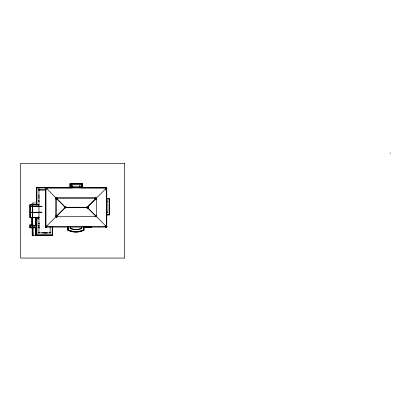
<?xml version="1.0" encoding="UTF-8"?>
<svg xmlns="http://www.w3.org/2000/svg" width="411" height="411" viewBox="0 0 411 411"><rect width="100%" height="100%" fill="white"/><g stroke="black" fill="none" stroke-linecap="round" stroke-linejoin="round"><path stroke-width="0.62" d="M106.079 226.872L106.696 226.245M96.385 215.749L95.609 216.438M46.366 187.514L45.544 188.336L46.422 187.57M45.749 188.361L46.351 187.678M45.739 188.459L46.489 187.709M45.816 188.536L46.535 187.755M46.438 187.981L46.011 188.408L45.58 188.12M46.166 188.418L46.448 188.135M46.166 188.495L46.525 188.135M46.268 188.521L46.407 188.017M46.119 188.983L47.013 188.089M39.276 212.713L39.328 212.014M56.564 197.717L55.675 198.605L56.435 199.371L57.324 198.482L56.502 197.727L55.68 198.549L56.122 198.986M55.793 198.657L56.61 197.835M55.773 198.708L56.661 197.819M55.999 198.683L56.641 198.045M55.988 198.78L56.739 198.035M56.066 198.857L56.764 198.097M56.256 198.729L56.687 198.302M56.41 198.744L56.816 198.575M56.276 198.965L55.845 198.636M56.769 198.462L56.415 198.816L56.024 198.564M56.918 198.323L56.59 197.886M56.518 198.847L56.8 198.559M56.369 199.304L57.257 198.415M45.246 226.661L46.001 225.834L46.89 226.728L46.135 227.483L45.236 226.6M45.405 226.569L45.842 226.245M55.567 216.412L56.322 215.585L57.211 216.479L56.389 217.229M45.416 226.667L45.888 226.194L45.893 188.5M55.732 216.325L56.163 215.996L55.711 216.515M45.39 226.764L45.78 226.451M45.708 226.589L46.017 226.353M55.911 216.392L56.24 216.135M45.955 226.487L46.217 226.867L45.821 226.476M56.276 216.243L56.687 216.397M45.837 226.887L46.119 226.605M46.217 226.507L56.06 216.664M56.43 216.222L65.38 207.35L45.775 187.745L45.775 226.954L45.508 226.615M56.163 216.638L56.441 216.361M56.502 216.299L65.38 207.421L87.163 207.421M46.083 227.139L46.345 226.81M56.456 216.772L56.692 216.463M45.96 227.334L46.284 227.016M56.328 217.003L56.6 216.7L56.143 216.227M46.058 227.309L46.53 226.836L106.644 226.836L106.644 187.863L45.893 187.863M56.281 217.085L56.857 216.587L56.477 217.07M46.068 227.478L46.505 227.042M95.229 198.456L95.635 197.979L96.451 198.801L95.979 199.201M95.167 198.626L95.645 198.148M105.868 187.894L105.54 188.325L106.064 187.878M95.424 198.513L95.737 198.123M106.017 187.961L105.745 188.264L106.202 188.736M105.653 188.5L105.889 188.192M87.605 206.903L106.762 187.745L106.762 226.954L46.417 226.954M87.677 206.903L96.554 198.03L55.983 198.03L55.983 216.664M106.069 188.721L105.658 188.567M95.922 199.011L96.308 198.693M106.105 188.829L106.434 188.572M95.809 199.263L96.282 198.79M106.634 188.444L106.13 189.019L106.613 188.639M95.116 216.119L96.004 215.225M95.861 215.688L95.701 216.099L95.963 215.79M95.419 216.248L95.784 216.643M95.604 216.073L95.958 215.713L96.231 215.914M96.097 215.57L96.528 215.893M95.604 216.356L96.308 215.672M95.593 216.453L96.338 215.703M95.706 216.638L96.6 215.826M95.778 216.53L96.436 215.945M96.493 216.037L95.948 216.633L95.593 216.135M95.809 216.813L96.703 215.924M105.36 226.44L106.254 225.552M105.704 226.533L106.12 227.129L106.947 226.245L106.187 225.485L105.293 226.374L106.053 227.129M106.208 226.04L105.848 226.394L106.048 226.667M105.904 226.661L106.557 225.999M105.843 226.774L106.588 226.029L105.884 226.821M105.961 227.036L106.85 226.148M106.768 226.384L106.172 226.929L105.653 226.482M390.06 153.313L390.45 152.923M70.348 226.615L70.348 228.475C71.848 227.74 68.539 227.992 70.671 228.567A15.371 15.371 0 0 0 81.219 228.567L81.542 228.439L81.542 226.6M84.06 230.139L82.087 230.936A17.899 17.899 0 0 1 70.795 231.265L67.825 230.278L67.825 226.656M80.381 228.845L81.198 228.573M79.909 228.973L78.64 229.261M79.945 228.963L80.345 228.855M77.751 229.395L78.604 229.271M76.857 229.477L77.715 229.4M76.41 229.487L76.821 229.477M75.963 229.502L76.374 229.487M82.519 183.702L70.019 183.702L70.019 187.431L36.42 187.411L36.42 204.93M71.062 183.979L81.45 183.979L81.45 188.058M104.923 187.411L82.519 187.431L82.539 183.681L69.998 183.681L69.998 187.411M36.42 187.709L70.296 187.709L70.296 183.979M104.625 187.709L82.241 187.709L82.241 183.979M45.775 187.745L106.762 187.745M36.903 187.899L70.487 187.899L70.487 184.164M104.44 187.899L82.051 187.899L82.051 184.164M39.518 189.877L45.852 189.877M38.958 189.949L45.924 189.949M38.958 194.799L38.958 198.379M56.06 216.741L56.06 197.953L96.477 197.953L96.477 216.741M106.577 198.626L109.588 198.605L109.588 214.876L106.588 214.876L109.573 214.855M106.665 199.094L109.105 199.094L109.105 214.388L106.665 214.388M36.487 203.008L32.171 203.008L32.171 204.904M38.958 204.663L29.931 204.663L29.931 217.727L38.958 217.727M38.958 204.755L30.049 204.755L30.049 217.635L38.958 217.635M30.09 204.791L38.958 204.791M38.958 204.884L30.209 204.884L30.209 217.506L38.958 217.506M30.09 206.194L41.932 206.384M30.09 206.276L41.932 206.276M30.09 206.384L41.932 206.301M56.06 197.953L65.38 207.272L87.163 207.272M65.303 207.35L87.163 207.35M64.28 207.951L65.488 207.951L65.488 206.748L64.28 206.748L64.28 207.951L65.462 207.925L65.462 206.769M86.896 207.951L88.098 207.951L88.098 206.748L86.896 206.748L86.896 207.951L88.072 207.925L88.072 206.769M30.09 212.246L41.932 212.246L30.09 212.43M30.09 212.323L41.932 212.353M106.377 214.578L109.29 214.578L109.29 198.903M56.703 216.741L96.554 216.664L87.677 207.791M30.09 217.599L38.958 217.599M32.274 217.907L32.854 217.907M38.269 217.876L38.85 217.907M31.734 224.452L29.931 224.452L29.931 227.817L36.764 227.817M32.274 225.624L32.854 225.624M29.931 225.742L36.779 225.742M30.173 225.86L36.779 225.901M36.779 226.019L30.173 226.019L30.173 225.742L30.209 227.817M32.274 226.338L32.854 226.338M83.895 226.702L91.288 226.702M83.839 227.262L91.848 227.262M30.09 227.54L36.764 227.54M30.09 227.658L36.764 227.699M32.171 228.141L32.962 228.141M81.219 228.439L81.542 228.439M81.219 228.567C83.084 228.768 80.761 226.78 81.167 228.521M52.202 230.247L52.685 230.247M32.767 233.104L33.024 233.104L32.767 233.551M52.387 235.097L36.718 235.097L36.718 218.955M33.389 235.231L32.171 235.231L32.171 227.648M32.849 235.369L52.685 235.395L52.67 226.584M75.516 229.487L75.927 229.502M75.064 229.477L75.475 229.487M74.17 229.4L75.028 229.477M74.134 229.395L71.976 228.973M71.54 228.855L71.94 228.963M70.348 228.459L71.504 228.845M105.894 187.724L106.788 188.613M105.848 187.842L106.665 188.659M105.797 187.822L106.608 188.721M105.766 188.027L106.48 188.741M105.719 188.038L106.47 188.788M105.678 188.084L106.428 188.829L106.053 188.459M105.761 188.464L106.048 188.747M105.689 188.464L106.043 188.819M105.201 188.418L106.089 189.312M95.475 198.071L96.364 198.96M95.537 198.148L96.287 198.965M95.321 198.364L96.102 199.078M95.45 198.554L95.876 198.986M95.439 198.708L95.722 198.996M95.362 198.713L95.722 199.068M95.337 198.811L95.619 199.099M94.874 198.667L95.768 199.556M96.693 215.986L95.938 215.159L95.049 216.052L95.871 216.803M106.5 225.87L106.937 226.307M96.046 215.518L96.549 216.088M106.295 225.839L106.768 226.317M96.159 215.775L96.467 216.042M106.475 226.091L106.793 226.415M106.269 226.029L106.598 226.286M106.326 226.158L106.095 225.993L105.951 226.42M87.605 207.791L106.762 226.954M95.403 216.16L95.979 216.659M105.91 226.595L106.223 226.985M46.253 187.406L46.659 187.878M46.243 187.575L46.72 188.048M46.15 187.55L46.464 187.935M56.394 197.871L56.97 198.369M56.446 197.953L56.713 198.261M56.574 198.189L56.805 198.498M45.606 188.217L46.078 188.69M55.824 198.441L56.328 199.011M45.436 188.223L45.909 188.628M56.256 215.652L57.144 216.546M56.302 216.145L56.656 216.499M56.297 216.217L56.584 216.499M56.667 216.88L55.917 216.135L56.292 216.505M55.845 216.314L56.482 216.957M56.548 217.142L55.737 216.243M55.68 216.304L56.497 217.121M55.557 216.35L56.451 217.239M45.934 225.901L46.823 226.795M45.981 226.389L46.335 226.749M45.975 226.466L46.263 226.749M46.376 227.098L45.595 226.384L45.97 226.754M45.554 226.425L45.929 226.8M45.508 226.579L46.207 227.165M45.369 226.466L46.227 227.391M45.451 226.708L46.022 227.278M107.055 201.143L107.055 212.338M84.06 226.636L84.132 230.186L82.113 231.003A17.971 17.971 0 0 1 70.774 231.336L67.753 230.33L67.753 226.728M83.777 226.964L83.777 229.949L81.989 230.674A17.616 17.616 0 0 1 70.877 230.997L68.108 230.078L68.108 226.384M83.592 226.795L83.592 229.821L81.928 230.494A17.432 17.432 0 0 1 70.928 230.818L68.293 229.944L68.293 226.831M81.65 183.681L81.635 187.889M81.327 187.827L81.327 184.164L71.185 184.164L71.185 188.248M80.001 188.084L80.001 186.219L72.536 186.219L72.536 188.084M70.877 183.702L70.877 187.889M70.862 183.681L70.862 187.884M52.202 226.584L52.202 234.912L36.903 234.912L36.903 218.328M50.147 226.641L50.147 232.862L38.958 232.862L38.958 187.709M47.27 232.862L41.896 232.862M47.095 233.027L45.647 233.027M45.487 201.143L45.487 212.338M45.302 233.027L43.859 233.027M38.85 205.968L38.269 205.998M38.85 206.712L38.269 206.712M38.588 205.998L38.536 206.682M38.588 217.193L38.536 217.876M38.321 217.424L38.321 219.274M38.095 217.455L38.095 218.852M37.946 217.583L37.946 218.852M36.903 187.709L36.903 204.935M36.718 187.709L36.718 205.002M36.42 218.231L36.42 235.395M35.69 217.583L35.69 225.187M35.69 227.684L35.69 235.369M35.541 217.583L35.541 225.187M35.541 227.684L35.541 235.369M33.044 224.909L33.044 225.829M32.998 227.591L32.998 235.369M32.854 205.968L32.274 205.968M32.854 206.712L32.274 206.712M32.885 224.909L32.926 225.829M32.854 227.293L32.274 227.293M32.854 228.038L32.274 228.038M32.88 233.155L32.911 233.515M32.767 224.909L32.767 225.829M32.849 227.591L32.849 235.4M32.623 204.755L32.623 217.162M32.546 204.755L32.541 217.876M32.541 225.624L32.592 226.307M32.541 227.324L32.592 228.007M32.438 204.755L32.438 217.162M32.274 217.583L32.274 225.187M32.125 217.583L32.125 225.187M31.544 217.424L31.544 225.896M30.09 225.742L30.09 227.817M38.634 189.574C38.125 191.439 40.53 189.327 38.634 189.574M46.315 187.395L45.426 188.284L46.186 189.05L47.08 188.156L46.32 187.401M38.634 200.768C38.125 202.633 40.53 200.522 38.634 200.768M72.213 185.844C71.709 187.709 74.114 185.597 72.213 185.844M38.634 223.158C38.125 225.023 40.53 222.911 38.634 223.158M38.634 225.582C38.125 227.447 40.53 225.336 38.634 225.582M79.677 185.844C79.169 187.709 81.573 185.597 79.677 185.844M38.634 227.262C38.125 229.127 40.53 227.016 38.634 227.262M38.634 232.487C38.125 234.347 40.53 232.236 38.634 232.487M49.829 232.487C49.32 234.347 51.724 232.236 49.829 232.487M95.568 197.979L94.807 198.734L95.701 199.623L96.457 198.867L95.573 197.968M105.956 187.735L105.134 188.485L106.023 189.373L106.778 188.551L105.956 187.735M106.732 200.768C106.223 202.633 108.627 200.522 106.732 200.768M106.732 211.963C106.223 213.828 108.627 211.716 106.732 211.963M124.6 163.357L20.55 163.357L20.55 258.077L124.6 258.077L124.6 163.357M65.277 206.954L64.491 206.954L64.491 207.74L65.277 207.74L65.277 206.954M87.887 206.954L87.106 206.954L87.106 207.74L87.887 207.74L87.887 206.954M65.174 207.062L64.594 207.062L64.594 207.637L65.174 207.637L65.174 207.062M87.784 207.062L87.209 207.062L87.209 207.637L87.784 207.637L87.784 207.062M32.854 217.162L32.274 217.162L32.854 217.193M38.85 217.162L38.269 217.162L38.85 217.193M96.159 198.991L95.444 198.277L96.148 199.032"/></g></svg>
